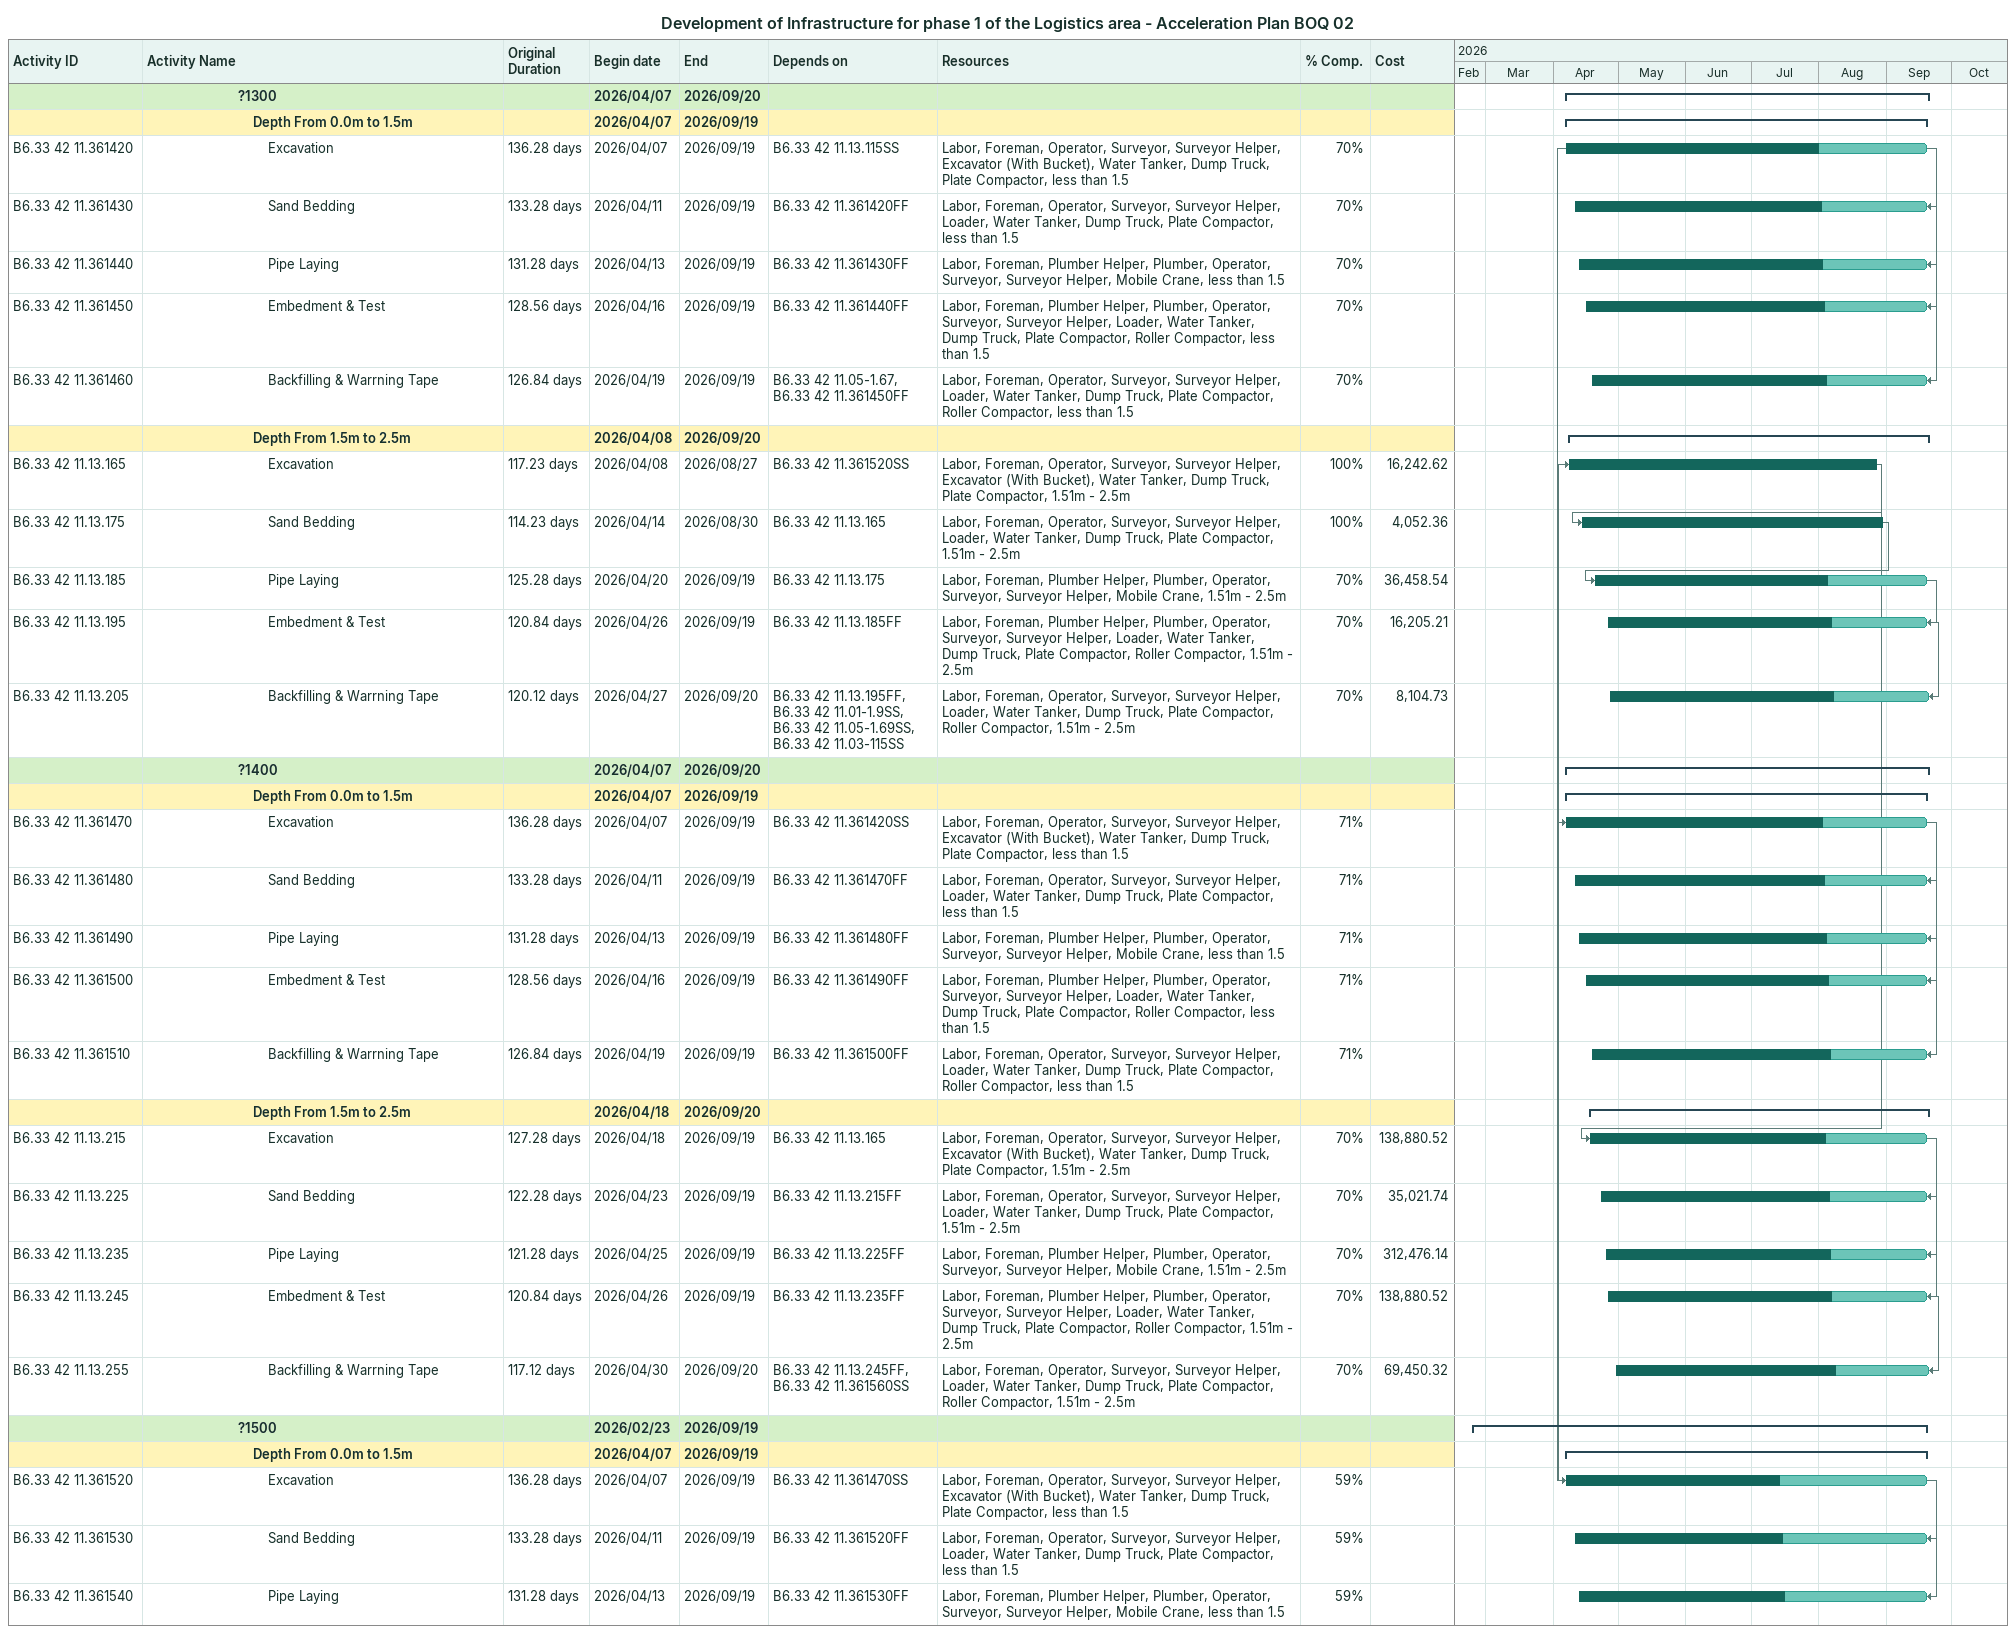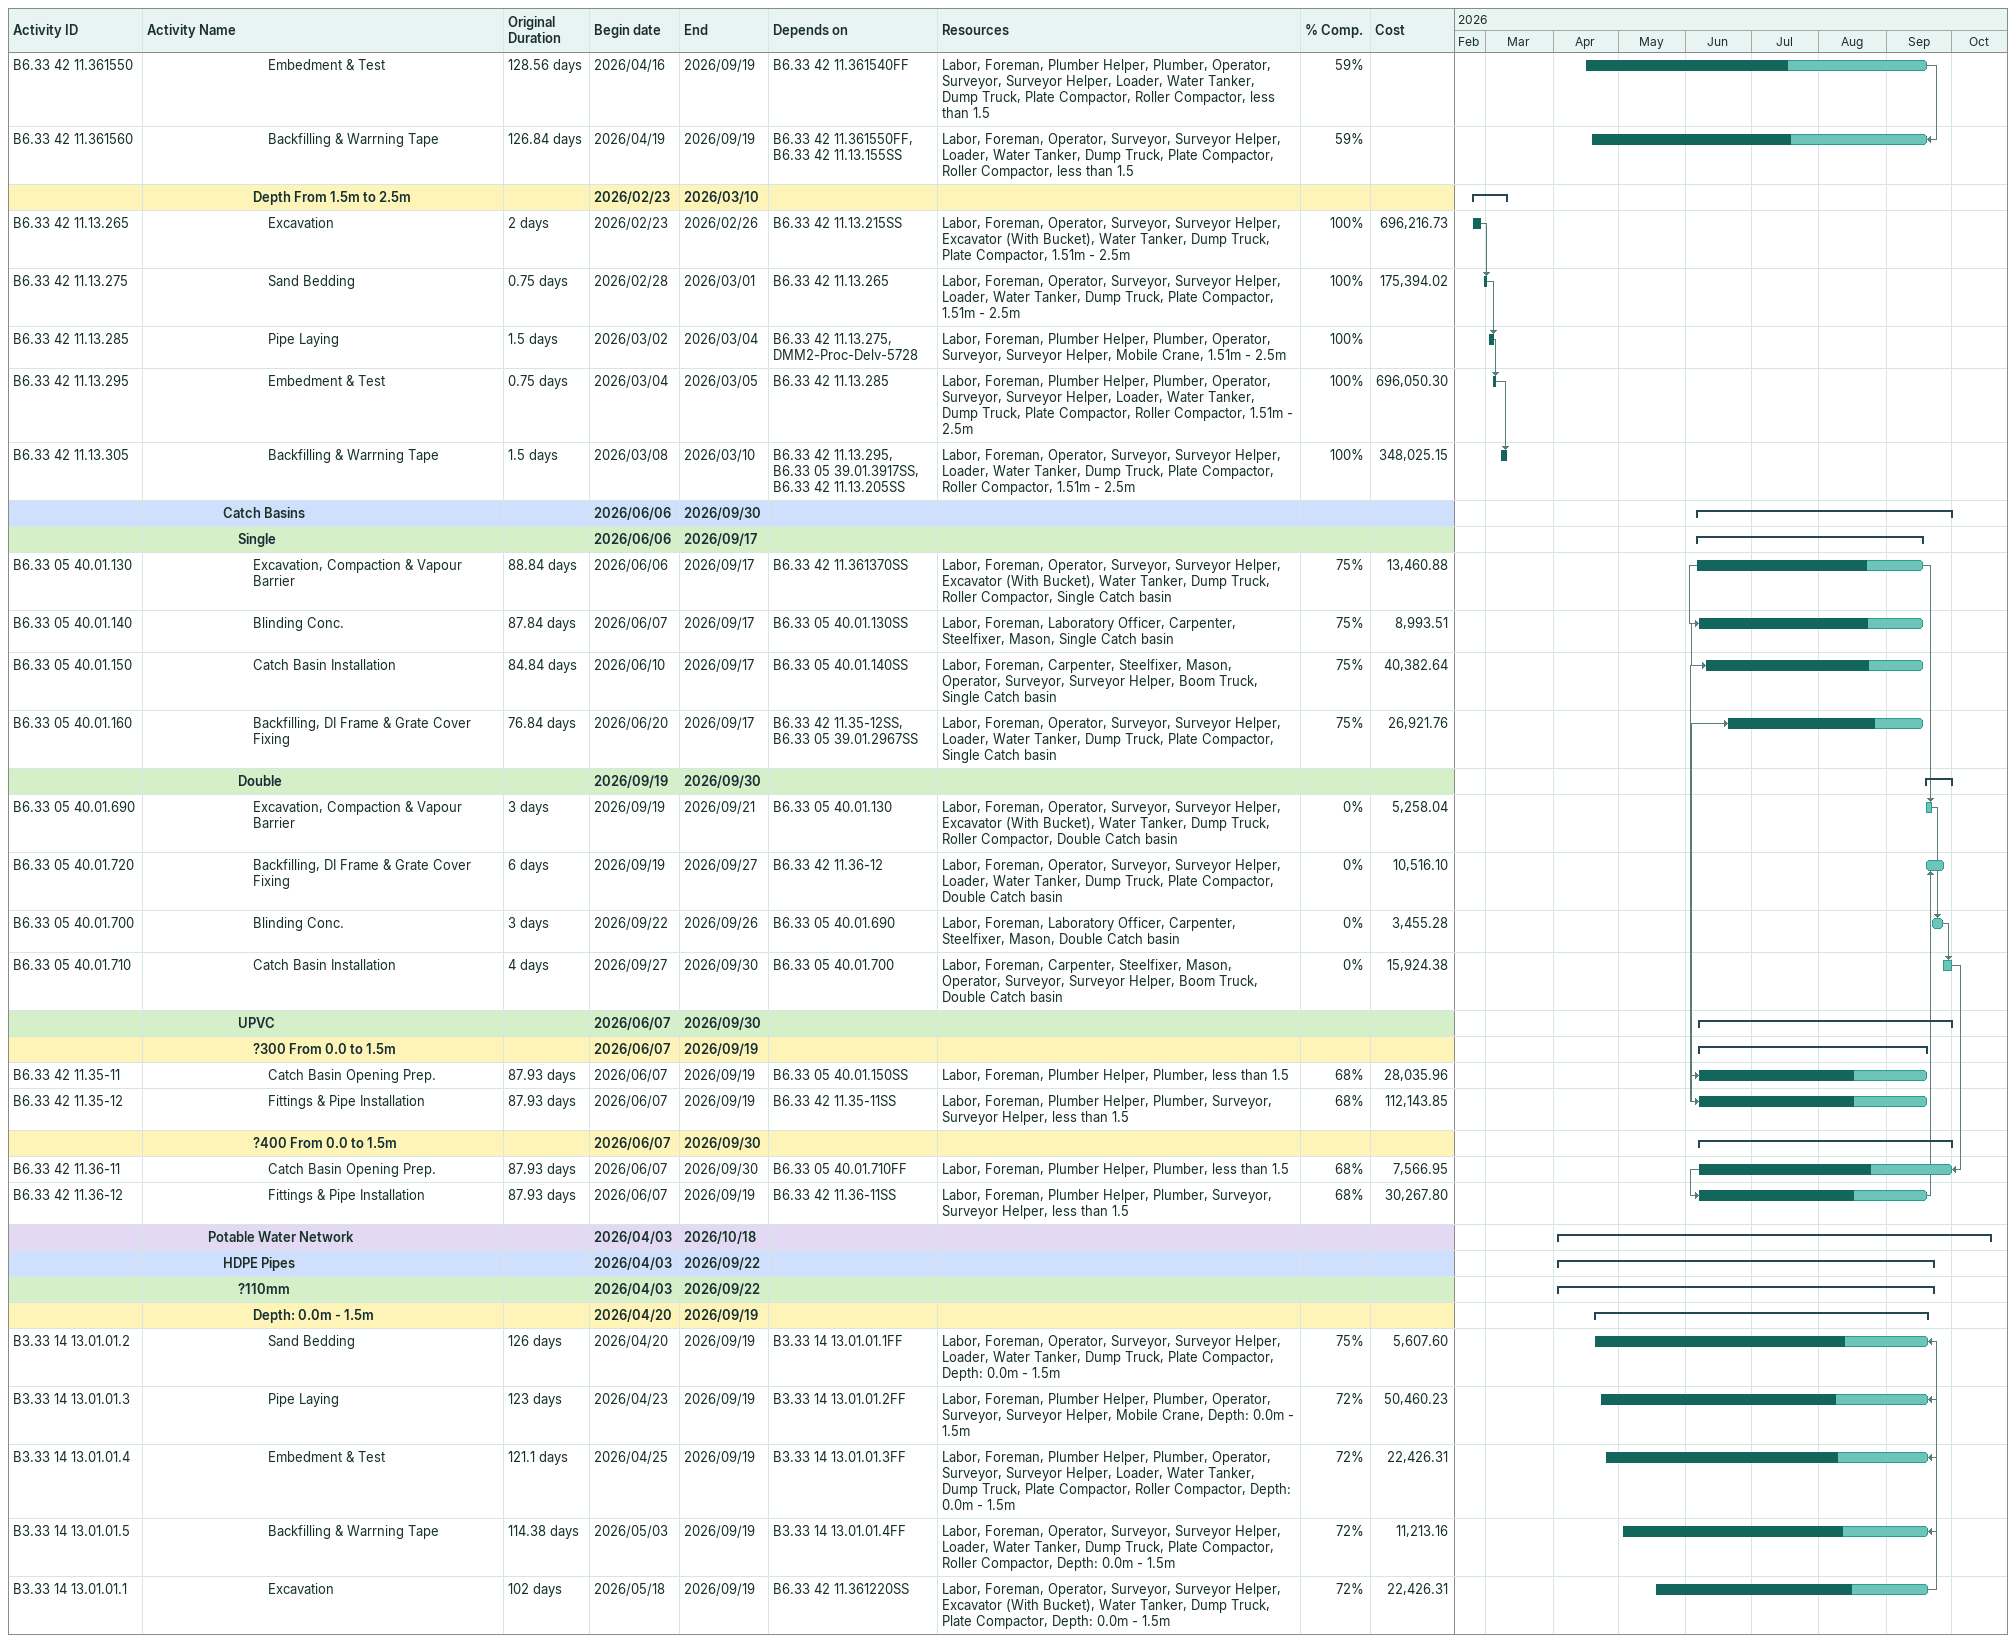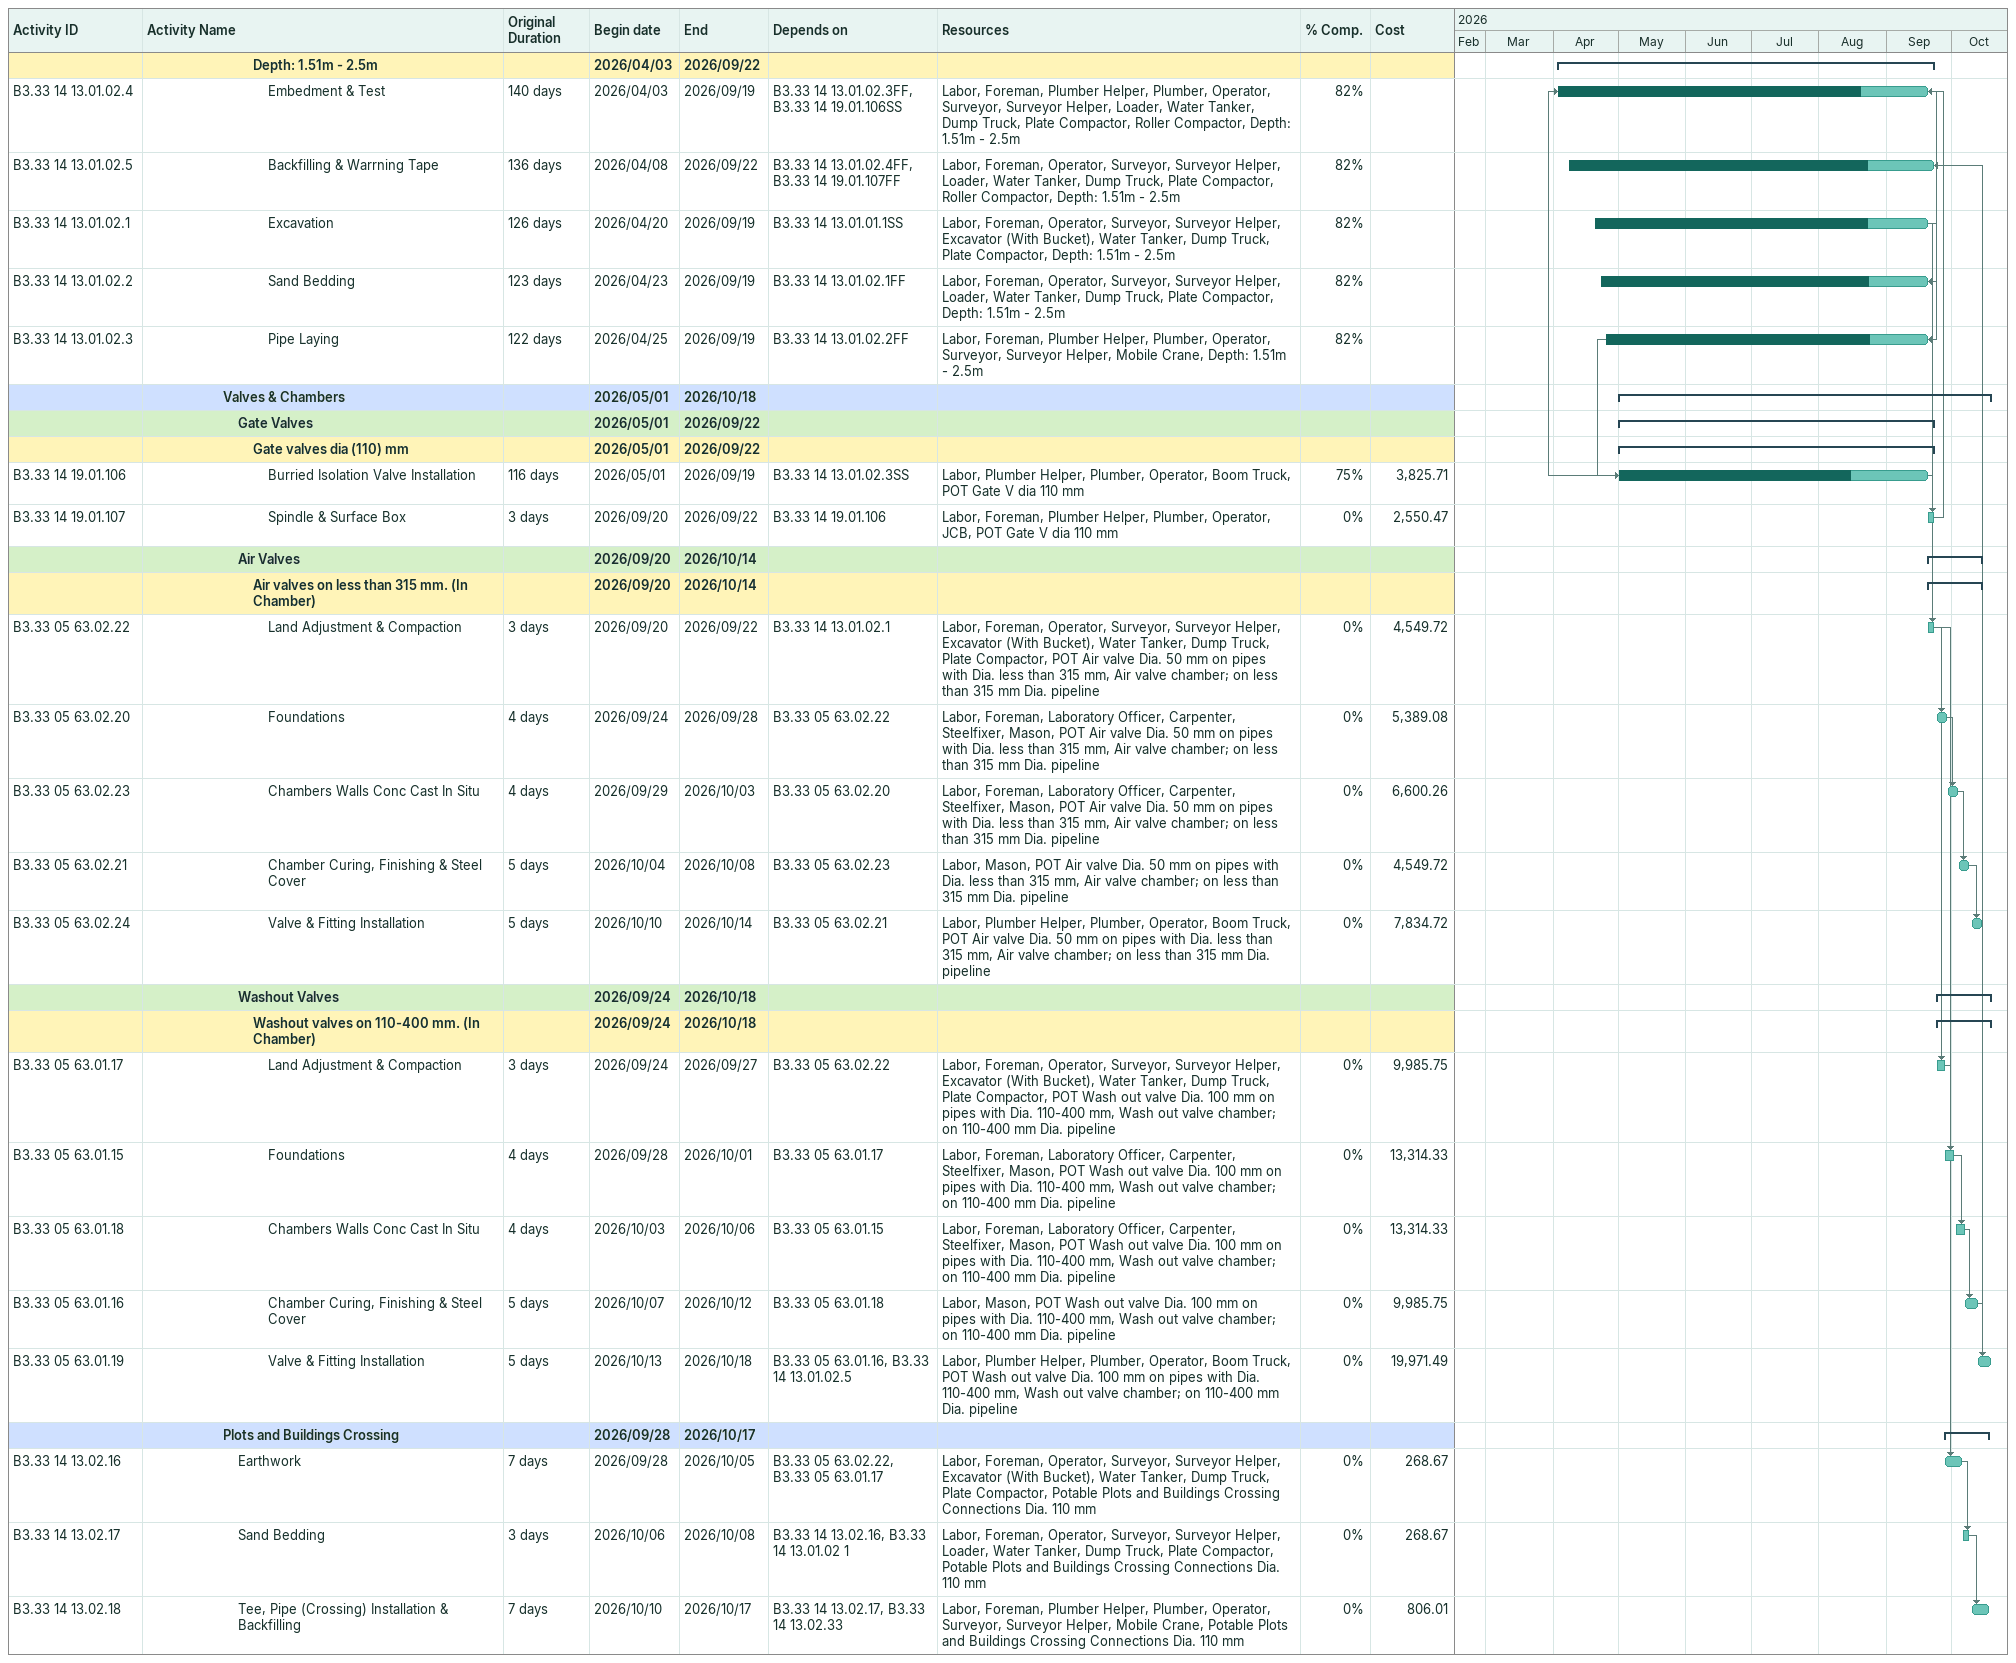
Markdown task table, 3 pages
Development of Infrastructure for phase 1 of the Logistics area - Acceleration Plan BOQ 02

| ID | Level | Task | Original duration | Start | Finish | Predecessors | Resources | % complete | Cost |
|---|---|---|---|---|---|---|---|---|---|
|  | 7 | **?1300** |  | 2026-04-07 | 2026-09-20 |  |  |  |  |
|  | 8 | **Depth From 0.0m to 1.5m** |  | 2026-04-07 | 2026-09-19 |  |  |  |  |
| B6.33 42 11.361420 | 9 | Excavation | 136.28d | 2026-04-07 | 2026-09-19 | B6.33 42 11.13.115SS | Labor, Foreman, Operator, Surveyor, Surveyor Helper, Excavator (With Bucket), Water Tanker, Dump Truck, Plate Compactor, less than 1.5 | 70 |  |
| B6.33 42 11.361430 | 9 | Sand Bedding | 133.28d | 2026-04-11 | 2026-09-19 | B6.33 42 11.361420FF | Labor, Foreman, Operator, Surveyor, Surveyor Helper, Loader, Water Tanker, Dump Truck, Plate Compactor, less than 1.5 | 70 |  |
| B6.33 42 11.361440 | 9 | Pipe Laying | 131.28d | 2026-04-13 | 2026-09-19 | B6.33 42 11.361430FF | Labor, Foreman, Plumber Helper, Plumber, Operator, Surveyor, Surveyor Helper, Mobile Crane, less than 1.5 | 70 |  |
| B6.33 42 11.361450 | 9 | Embedment & Test | 128.56d | 2026-04-16 | 2026-09-19 | B6.33 42 11.361440FF | Labor, Foreman, Plumber Helper, Plumber, Operator, Surveyor, Surveyor Helper, Loader, Water Tanker, Dump Truck, Plate Compactor, Roller Compactor, less than 1.5 | 70 |  |
| B6.33 42 11.361460 | 9 | Backfilling & Warrning Tape | 126.84d | 2026-04-19 | 2026-09-19 | B6.33 42 11.05-1.67, B6.33 42 11.361450FF | Labor, Foreman, Operator, Surveyor, Surveyor Helper, Loader, Water Tanker, Dump Truck, Plate Compactor, Roller Compactor, less than 1.5 | 70 |  |
|  | 8 | **Depth From 1.5m to 2.5m** |  | 2026-04-08 | 2026-09-20 |  |  |  |  |
| B6.33 42 11.13.165 | 9 | Excavation | 117.23d | 2026-04-08 | 2026-08-27 | B6.33 42 11.361520SS | Labor, Foreman, Operator, Surveyor, Surveyor Helper, Excavator (With Bucket), Water Tanker, Dump Truck, Plate Compactor, 1.51m - 2.5m | 100 | 16242.62 |
| B6.33 42 11.13.175 | 9 | Sand Bedding | 114.23d | 2026-04-14 | 2026-08-30 | B6.33 42 11.13.165 | Labor, Foreman, Operator, Surveyor, Surveyor Helper, Loader, Water Tanker, Dump Truck, Plate Compactor, 1.51m - 2.5m | 100 | 4052.36 |
| B6.33 42 11.13.185 | 9 | Pipe Laying | 125.28d | 2026-04-20 | 2026-09-19 | B6.33 42 11.13.175 | Labor, Foreman, Plumber Helper, Plumber, Operator, Surveyor, Surveyor Helper, Mobile Crane, 1.51m - 2.5m | 70 | 36458.54 |
| B6.33 42 11.13.195 | 9 | Embedment & Test | 120.84d | 2026-04-26 | 2026-09-19 | B6.33 42 11.13.185FF | Labor, Foreman, Plumber Helper, Plumber, Operator, Surveyor, Surveyor Helper, Loader, Water Tanker, Dump Truck, Plate Compactor, Roller Compactor, 1.51m - 2.5m | 70 | 16205.21 |
| B6.33 42 11.13.205 | 9 | Backfilling & Warrning Tape | 120.12d | 2026-04-27 | 2026-09-20 | B6.33 42 11.13.195FF, B6.33 42 11.01-1.9SS, B6.33 42 11.05-1.69SS, B6.33 42 11.03-115SS | Labor, Foreman, Operator, Surveyor, Surveyor Helper, Loader, Water Tanker, Dump Truck, Plate Compactor, Roller Compactor, 1.51m - 2.5m | 70 | 8104.73 |
|  | 7 | **?1400** |  | 2026-04-07 | 2026-09-20 |  |  |  |  |
|  | 8 | **Depth From 0.0m to 1.5m** |  | 2026-04-07 | 2026-09-19 |  |  |  |  |
| B6.33 42 11.361470 | 9 | Excavation | 136.28d | 2026-04-07 | 2026-09-19 | B6.33 42 11.361420SS | Labor, Foreman, Operator, Surveyor, Surveyor Helper, Excavator (With Bucket), Water Tanker, Dump Truck, Plate Compactor, less than 1.5 | 71 |  |
| B6.33 42 11.361480 | 9 | Sand Bedding | 133.28d | 2026-04-11 | 2026-09-19 | B6.33 42 11.361470FF | Labor, Foreman, Operator, Surveyor, Surveyor Helper, Loader, Water Tanker, Dump Truck, Plate Compactor, less than 1.5 | 71 |  |
| B6.33 42 11.361490 | 9 | Pipe Laying | 131.28d | 2026-04-13 | 2026-09-19 | B6.33 42 11.361480FF | Labor, Foreman, Plumber Helper, Plumber, Operator, Surveyor, Surveyor Helper, Mobile Crane, less than 1.5 | 71 |  |
| B6.33 42 11.361500 | 9 | Embedment & Test | 128.56d | 2026-04-16 | 2026-09-19 | B6.33 42 11.361490FF | Labor, Foreman, Plumber Helper, Plumber, Operator, Surveyor, Surveyor Helper, Loader, Water Tanker, Dump Truck, Plate Compactor, Roller Compactor, less than 1.5 | 71 |  |
| B6.33 42 11.361510 | 9 | Backfilling & Warrning Tape | 126.84d | 2026-04-19 | 2026-09-19 | B6.33 42 11.361500FF | Labor, Foreman, Operator, Surveyor, Surveyor Helper, Loader, Water Tanker, Dump Truck, Plate Compactor, Roller Compactor, less than 1.5 | 71 |  |
|  | 8 | **Depth From 1.5m to 2.5m** |  | 2026-04-18 | 2026-09-20 |  |  |  |  |
| B6.33 42 11.13.215 | 9 | Excavation | 127.28d | 2026-04-18 | 2026-09-19 | B6.33 42 11.13.165 | Labor, Foreman, Operator, Surveyor, Surveyor Helper, Excavator (With Bucket), Water Tanker, Dump Truck, Plate Compactor, 1.51m - 2.5m | 70 | 138880.52 |
| B6.33 42 11.13.225 | 9 | Sand Bedding | 122.28d | 2026-04-23 | 2026-09-19 | B6.33 42 11.13.215FF | Labor, Foreman, Operator, Surveyor, Surveyor Helper, Loader, Water Tanker, Dump Truck, Plate Compactor, 1.51m - 2.5m | 70 | 35021.74 |
| B6.33 42 11.13.235 | 9 | Pipe Laying | 121.28d | 2026-04-25 | 2026-09-19 | B6.33 42 11.13.225FF | Labor, Foreman, Plumber Helper, Plumber, Operator, Surveyor, Surveyor Helper, Mobile Crane, 1.51m - 2.5m | 70 | 312476.14 |
| B6.33 42 11.13.245 | 9 | Embedment & Test | 120.84d | 2026-04-26 | 2026-09-19 | B6.33 42 11.13.235FF | Labor, Foreman, Plumber Helper, Plumber, Operator, Surveyor, Surveyor Helper, Loader, Water Tanker, Dump Truck, Plate Compactor, Roller Compactor, 1.51m - 2.5m | 70 | 138880.52 |
| B6.33 42 11.13.255 | 9 | Backfilling & Warrning Tape | 117.12d | 2026-04-30 | 2026-09-20 | B6.33 42 11.13.245FF, B6.33 42 11.361560SS | Labor, Foreman, Operator, Surveyor, Surveyor Helper, Loader, Water Tanker, Dump Truck, Plate Compactor, Roller Compactor, 1.51m - 2.5m | 70 | 69450.32 |
|  | 7 | **?1500** |  | 2026-02-23 | 2026-09-19 |  |  |  |  |
|  | 8 | **Depth From 0.0m to 1.5m** |  | 2026-04-07 | 2026-09-19 |  |  |  |  |
| B6.33 42 11.361520 | 9 | Excavation | 136.28d | 2026-04-07 | 2026-09-19 | B6.33 42 11.361470SS | Labor, Foreman, Operator, Surveyor, Surveyor Helper, Excavator (With Bucket), Water Tanker, Dump Truck, Plate Compactor, less than 1.5 | 59 |  |
| B6.33 42 11.361530 | 9 | Sand Bedding | 133.28d | 2026-04-11 | 2026-09-19 | B6.33 42 11.361520FF | Labor, Foreman, Operator, Surveyor, Surveyor Helper, Loader, Water Tanker, Dump Truck, Plate Compactor, less than 1.5 | 59 |  |
| B6.33 42 11.361540 | 9 | Pipe Laying | 131.28d | 2026-04-13 | 2026-09-19 | B6.33 42 11.361530FF | Labor, Foreman, Plumber Helper, Plumber, Operator, Surveyor, Surveyor Helper, Mobile Crane, less than 1.5 | 59 |  |
| B6.33 42 11.361550 | 9 | Embedment & Test | 128.56d | 2026-04-16 | 2026-09-19 | B6.33 42 11.361540FF | Labor, Foreman, Plumber Helper, Plumber, Operator, Surveyor, Surveyor Helper, Loader, Water Tanker, Dump Truck, Plate Compactor, Roller Compactor, less than 1.5 | 59 |  |
| B6.33 42 11.361560 | 9 | Backfilling & Warrning Tape | 126.84d | 2026-04-19 | 2026-09-19 | B6.33 42 11.361550FF, B6.33 42 11.13.155SS | Labor, Foreman, Operator, Surveyor, Surveyor Helper, Loader, Water Tanker, Dump Truck, Plate Compactor, Roller Compactor, less than 1.5 | 59 |  |
|  | 8 | **Depth From 1.5m to 2.5m** |  | 2026-02-23 | 2026-03-10 |  |  |  |  |
| B6.33 42 11.13.265 | 9 | Excavation | 2d | 2026-02-23 | 2026-02-26 | B6.33 42 11.13.215SS | Labor, Foreman, Operator, Surveyor, Surveyor Helper, Excavator (With Bucket), Water Tanker, Dump Truck, Plate Compactor, 1.51m - 2.5m | 100 | 696216.73 |
| B6.33 42 11.13.275 | 9 | Sand Bedding | 0.75d | 2026-02-28 | 2026-03-01 | B6.33 42 11.13.265 | Labor, Foreman, Operator, Surveyor, Surveyor Helper, Loader, Water Tanker, Dump Truck, Plate Compactor, 1.51m - 2.5m | 100 | 175394.02 |
| B6.33 42 11.13.285 | 9 | Pipe Laying | 1.5d | 2026-03-02 | 2026-03-04 | B6.33 42 11.13.275, DMM2-Proc-Delv-5728 | Labor, Foreman, Plumber Helper, Plumber, Operator, Surveyor, Surveyor Helper, Mobile Crane, 1.51m - 2.5m | 100 |  |
| B6.33 42 11.13.295 | 9 | Embedment & Test | 0.75d | 2026-03-04 | 2026-03-05 | B6.33 42 11.13.285 | Labor, Foreman, Plumber Helper, Plumber, Operator, Surveyor, Surveyor Helper, Loader, Water Tanker, Dump Truck, Plate Compactor, Roller Compactor, 1.51m - 2.5m | 100 | 696050.30 |
| B6.33 42 11.13.305 | 9 | Backfilling & Warrning Tape | 1.5d | 2026-03-08 | 2026-03-10 | B6.33 42 11.13.295, B6.33 05 39.01.3917SS, B6.33 42 11.13.205SS | Labor, Foreman, Operator, Surveyor, Surveyor Helper, Loader, Water Tanker, Dump Truck, Plate Compactor, Roller Compactor, 1.51m - 2.5m | 100 | 348025.15 |
|  | 6 | **Catch Basins** |  | 2026-06-06 | 2026-09-30 |  |  |  |  |
|  | 7 | **Single** |  | 2026-06-06 | 2026-09-17 |  |  |  |  |
| B6.33 05 40.01.130 | 8 | Excavation, Compaction & Vapour Barrier | 88.84d | 2026-06-06 | 2026-09-17 | B6.33 42 11.361370SS | Labor, Foreman, Operator, Surveyor, Surveyor Helper, Excavator (With Bucket), Water Tanker, Dump Truck, Roller Compactor, Single Catch basin | 75 | 13460.88 |
| B6.33 05 40.01.140 | 8 | Blinding Conc. | 87.84d | 2026-06-07 | 2026-09-17 | B6.33 05 40.01.130SS | Labor, Foreman, Laboratory Officer, Carpenter, Steelfixer, Mason, Single Catch basin | 75 | 8993.51 |
| B6.33 05 40.01.150 | 8 | Catch Basin Installation | 84.84d | 2026-06-10 | 2026-09-17 | B6.33 05 40.01.140SS | Labor, Foreman, Carpenter, Steelfixer, Mason, Operator, Surveyor, Surveyor Helper, Boom Truck, Single Catch basin | 75 | 40382.64 |
| B6.33 05 40.01.160 | 8 | Backfilling, DI Frame & Grate Cover Fixing | 76.84d | 2026-06-20 | 2026-09-17 | B6.33 42 11.35-12SS, B6.33 05 39.01.2967SS | Labor, Foreman, Operator, Surveyor, Surveyor Helper, Loader, Water Tanker, Dump Truck, Plate Compactor, Single Catch basin | 75 | 26921.76 |
|  | 7 | **Double** |  | 2026-09-19 | 2026-09-30 |  |  |  |  |
| B6.33 05 40.01.690 | 8 | Excavation, Compaction & Vapour Barrier | 3d | 2026-09-19 | 2026-09-21 | B6.33 05 40.01.130 | Labor, Foreman, Operator, Surveyor, Surveyor Helper, Excavator (With Bucket), Water Tanker, Dump Truck, Roller Compactor, Double Catch basin | 0 | 5258.04 |
| B6.33 05 40.01.720 | 8 | Backfilling, DI Frame & Grate Cover Fixing | 6d | 2026-09-19 | 2026-09-27 | B6.33 42 11.36-12 | Labor, Foreman, Operator, Surveyor, Surveyor Helper, Loader, Water Tanker, Dump Truck, Plate Compactor, Double Catch basin | 0 | 10516.10 |
| B6.33 05 40.01.700 | 8 | Blinding Conc. | 3d | 2026-09-22 | 2026-09-26 | B6.33 05 40.01.690 | Labor, Foreman, Laboratory Officer, Carpenter, Steelfixer, Mason, Double Catch basin | 0 | 3455.28 |
| B6.33 05 40.01.710 | 8 | Catch Basin Installation | 4d | 2026-09-27 | 2026-09-30 | B6.33 05 40.01.700 | Labor, Foreman, Carpenter, Steelfixer, Mason, Operator, Surveyor, Surveyor Helper, Boom Truck, Double Catch basin | 0 | 15924.38 |
|  | 7 | **UPVC** |  | 2026-06-07 | 2026-09-30 |  |  |  |  |
|  | 8 | **?300 From 0.0 to 1.5m** |  | 2026-06-07 | 2026-09-19 |  |  |  |  |
| B6.33 42 11.35-11 | 9 | Catch Basin Opening Prep. | 87.93d | 2026-06-07 | 2026-09-19 | B6.33 05 40.01.150SS | Labor, Foreman, Plumber Helper, Plumber, less than 1.5 | 68 | 28035.96 |
| B6.33 42 11.35-12 | 9 | Fittings & Pipe Installation | 87.93d | 2026-06-07 | 2026-09-19 | B6.33 42 11.35-11SS | Labor, Foreman, Plumber Helper, Plumber, Surveyor, Surveyor Helper, less than 1.5 | 68 | 112143.85 |
|  | 8 | **?400 From 0.0 to 1.5m** |  | 2026-06-07 | 2026-09-30 |  |  |  |  |
| B6.33 42 11.36-11 | 9 | Catch Basin Opening Prep. | 87.93d | 2026-06-07 | 2026-09-30 | B6.33 05 40.01.710FF | Labor, Foreman, Plumber Helper, Plumber, less than 1.5 | 68 | 7566.95 |
| B6.33 42 11.36-12 | 9 | Fittings & Pipe Installation | 87.93d | 2026-06-07 | 2026-09-19 | B6.33 42 11.36-11SS | Labor, Foreman, Plumber Helper, Plumber, Surveyor, Surveyor Helper, less than 1.5 | 68 | 30267.80 |
|  | 5 | **Potable Water Network** |  | 2026-04-03 | 2026-10-18 |  |  |  |  |
|  | 6 | **HDPE Pipes** |  | 2026-04-03 | 2026-09-22 |  |  |  |  |
|  | 7 | **?110mm** |  | 2026-04-03 | 2026-09-22 |  |  |  |  |
|  | 8 | **Depth: 0.0m - 1.5m** |  | 2026-04-20 | 2026-09-19 |  |  |  |  |
| B3.33 14 13.01.01.2 | 9 | Sand Bedding | 126d | 2026-04-20 | 2026-09-19 | B3.33 14 13.01.01.1FF | Labor, Foreman, Operator, Surveyor, Surveyor Helper, Loader, Water Tanker, Dump Truck, Plate Compactor, Depth: 0.0m - 1.5m | 75 | 5607.60 |
| B3.33 14 13.01.01.3 | 9 | Pipe Laying | 123d | 2026-04-23 | 2026-09-19 | B3.33 14 13.01.01.2FF | Labor, Foreman, Plumber Helper, Plumber, Operator, Surveyor, Surveyor Helper, Mobile Crane, Depth: 0.0m - 1.5m | 72 | 50460.23 |
| B3.33 14 13.01.01.4 | 9 | Embedment & Test | 121.1d | 2026-04-25 | 2026-09-19 | B3.33 14 13.01.01.3FF | Labor, Foreman, Plumber Helper, Plumber, Operator, Surveyor, Surveyor Helper, Loader, Water Tanker, Dump Truck, Plate Compactor, Roller Compactor, Depth: 0.0m - 1.5m | 72 | 22426.31 |
| B3.33 14 13.01.01.5 | 9 | Backfilling & Warrning Tape | 114.38d | 2026-05-03 | 2026-09-19 | B3.33 14 13.01.01.4FF | Labor, Foreman, Operator, Surveyor, Surveyor Helper, Loader, Water Tanker, Dump Truck, Plate Compactor, Roller Compactor, Depth: 0.0m - 1.5m | 72 | 11213.16 |
| B3.33 14 13.01.01.1 | 9 | Excavation | 102d | 2026-05-18 | 2026-09-19 | B6.33 42 11.361220SS | Labor, Foreman, Operator, Surveyor, Surveyor Helper, Excavator (With Bucket), Water Tanker, Dump Truck, Plate Compactor, Depth: 0.0m - 1.5m | 72 | 22426.31 |
|  | 8 | **Depth: 1.51m - 2.5m** |  | 2026-04-03 | 2026-09-22 |  |  |  |  |
| B3.33 14 13.01.02.4 | 9 | Embedment & Test | 140d | 2026-04-03 | 2026-09-19 | B3.33 14 13.01.02.3FF, B3.33 14 19.01.106SS | Labor, Foreman, Plumber Helper, Plumber, Operator, Surveyor, Surveyor Helper, Loader, Water Tanker, Dump Truck, Plate Compactor, Roller Compactor, Depth: 1.51m - 2.5m | 82 |  |
| B3.33 14 13.01.02.5 | 9 | Backfilling & Warrning Tape | 136d | 2026-04-08 | 2026-09-22 | B3.33 14 13.01.02.4FF, B3.33 14 19.01.107FF | Labor, Foreman, Operator, Surveyor, Surveyor Helper, Loader, Water Tanker, Dump Truck, Plate Compactor, Roller Compactor, Depth: 1.51m - 2.5m | 82 |  |
| B3.33 14 13.01.02.1 | 9 | Excavation | 126d | 2026-04-20 | 2026-09-19 | B3.33 14 13.01.01.1SS | Labor, Foreman, Operator, Surveyor, Surveyor Helper, Excavator (With Bucket), Water Tanker, Dump Truck, Plate Compactor, Depth: 1.51m - 2.5m | 82 |  |
| B3.33 14 13.01.02.2 | 9 | Sand Bedding | 123d | 2026-04-23 | 2026-09-19 | B3.33 14 13.01.02.1FF | Labor, Foreman, Operator, Surveyor, Surveyor Helper, Loader, Water Tanker, Dump Truck, Plate Compactor, Depth: 1.51m - 2.5m | 82 |  |
| B3.33 14 13.01.02.3 | 9 | Pipe Laying | 122d | 2026-04-25 | 2026-09-19 | B3.33 14 13.01.02.2FF | Labor, Foreman, Plumber Helper, Plumber, Operator, Surveyor, Surveyor Helper, Mobile Crane, Depth: 1.51m - 2.5m | 82 |  |
|  | 6 | **Valves & Chambers** |  | 2026-05-01 | 2026-10-18 |  |  |  |  |
|  | 7 | **Gate Valves** |  | 2026-05-01 | 2026-09-22 |  |  |  |  |
|  | 8 | **Gate valves dia (110) mm** |  | 2026-05-01 | 2026-09-22 |  |  |  |  |
| B3.33 14 19.01.106 | 9 | Burried Isolation Valve Installation | 116d | 2026-05-01 | 2026-09-19 | B3.33 14 13.01.02.3SS | Labor, Plumber Helper, Plumber, Operator, Boom Truck, POT Gate V dia 110 mm | 75 | 3825.71 |
| B3.33 14 19.01.107 | 9 | Spindle & Surface Box | 3d | 2026-09-20 | 2026-09-22 | B3.33 14 19.01.106 | Labor, Foreman, Plumber Helper, Plumber, Operator, JCB, POT Gate V dia 110 mm | 0 | 2550.47 |
|  | 7 | **Air Valves** |  | 2026-09-20 | 2026-10-14 |  |  |  |  |
|  | 8 | **Air valves on less than 315 mm. (In Chamber)** |  | 2026-09-20 | 2026-10-14 |  |  |  |  |
| B3.33 05 63.02.22 | 9 | Land Adjustment & Compaction | 3d | 2026-09-20 | 2026-09-22 | B3.33 14 13.01.02.1 | Labor, Foreman, Operator, Surveyor, Surveyor Helper, Excavator (With Bucket), Water Tanker, Dump Truck, Plate Compactor, POT Air valve Dia. 50 mm on pipes with Dia. less than 315 mm, Air valve chamber; on less than 315 mm Dia. pipeline | 0 | 4549.72 |
| B3.33 05 63.02.20 | 9 | Foundations | 4d | 2026-09-24 | 2026-09-28 | B3.33 05 63.02.22 | Labor, Foreman, Laboratory Officer, Carpenter, Steelfixer, Mason, POT Air valve Dia. 50 mm on pipes with Dia. less than 315 mm, Air valve chamber; on less than 315 mm Dia. pipeline | 0 | 5389.08 |
| B3.33 05 63.02.23 | 9 | Chambers Walls Conc Cast In Situ | 4d | 2026-09-29 | 2026-10-03 | B3.33 05 63.02.20 | Labor, Foreman, Laboratory Officer, Carpenter, Steelfixer, Mason, POT Air valve Dia. 50 mm on pipes with Dia. less than 315 mm, Air valve chamber; on less than 315 mm Dia. pipeline | 0 | 6600.26 |
| B3.33 05 63.02.21 | 9 | Chamber Curing, Finishing & Steel Cover | 5d | 2026-10-04 | 2026-10-08 | B3.33 05 63.02.23 | Labor, Mason, POT Air valve Dia. 50 mm on pipes with Dia. less than 315 mm, Air valve chamber; on less than 315 mm Dia. pipeline | 0 | 4549.72 |
| B3.33 05 63.02.24 | 9 | Valve & Fitting Installation | 5d | 2026-10-10 | 2026-10-14 | B3.33 05 63.02.21 | Labor, Plumber Helper, Plumber, Operator, Boom Truck, POT Air valve Dia. 50 mm on pipes with Dia. less than 315 mm, Air valve chamber; on less than 315 mm Dia. pipeline | 0 | 7834.72 |
|  | 7 | **Washout Valves** |  | 2026-09-24 | 2026-10-18 |  |  |  |  |
|  | 8 | **Washout valves on 110-400 mm. (In Chamber)** |  | 2026-09-24 | 2026-10-18 |  |  |  |  |
| B3.33 05 63.01.17 | 9 | Land Adjustment & Compaction | 3d | 2026-09-24 | 2026-09-27 | B3.33 05 63.02.22 | Labor, Foreman, Operator, Surveyor, Surveyor Helper, Excavator (With Bucket), Water Tanker, Dump Truck, Plate Compactor, POT Wash out valve Dia. 100 mm on pipes with Dia. 110-400 mm, Wash out valve chamber; on 110-400 mm Dia. pipeline | 0 | 9985.75 |
| B3.33 05 63.01.15 | 9 | Foundations | 4d | 2026-09-28 | 2026-10-01 | B3.33 05 63.01.17 | Labor, Foreman, Laboratory Officer, Carpenter, Steelfixer, Mason, POT Wash out valve Dia. 100 mm on pipes with Dia. 110-400 mm, Wash out valve chamber; on 110-400 mm Dia. pipeline | 0 | 13314.33 |
| B3.33 05 63.01.18 | 9 | Chambers Walls Conc Cast In Situ | 4d | 2026-10-03 | 2026-10-06 | B3.33 05 63.01.15 | Labor, Foreman, Laboratory Officer, Carpenter, Steelfixer, Mason, POT Wash out valve Dia. 100 mm on pipes with Dia. 110-400 mm, Wash out valve chamber; on 110-400 mm Dia. pipeline | 0 | 13314.33 |
| B3.33 05 63.01.16 | 9 | Chamber Curing, Finishing & Steel Cover | 5d | 2026-10-07 | 2026-10-12 | B3.33 05 63.01.18 | Labor, Mason, POT Wash out valve Dia. 100 mm on pipes with Dia. 110-400 mm, Wash out valve chamber; on 110-400 mm Dia. pipeline | 0 | 9985.75 |
| B3.33 05 63.01.19 | 9 | Valve & Fitting Installation | 5d | 2026-10-13 | 2026-10-18 | B3.33 05 63.01.16, B3.33 14 13.01.02.5 | Labor, Plumber Helper, Plumber, Operator, Boom Truck, POT Wash out valve Dia. 100 mm on pipes with Dia. 110-400 mm, Wash out valve chamber; on 110-400 mm Dia. pipeline | 0 | 19971.49 |
|  | 6 | **Plots and Buildings Crossing** |  | 2026-09-28 | 2026-10-17 |  |  |  |  |
| B3.33 14 13.02.16 | 7 | Earthwork | 7d | 2026-09-28 | 2026-10-05 | B3.33 05 63.02.22, B3.33 05 63.01.17 | Labor, Foreman, Operator, Surveyor, Surveyor Helper, Excavator (With Bucket), Water Tanker, Dump Truck, Plate Compactor, Potable Plots and Buildings Crossing Connections Dia. 110 mm | 0 | 268.67 |
| B3.33 14 13.02.17 | 7 | Sand Bedding | 3d | 2026-10-06 | 2026-10-08 | B3.33 14 13.02.16, B3.33 14 13.01.02 1 | Labor, Foreman, Operator, Surveyor, Surveyor Helper, Loader, Water Tanker, Dump Truck, Plate Compactor, Potable Plots and Buildings Crossing Connections Dia. 110 mm | 0 | 268.67 |
| B3.33 14 13.02.18 | 7 | Tee, Pipe (Crossing) Installation & Backfilling | 7d | 2026-10-10 | 2026-10-17 | B3.33 14 13.02.17, B3.33 14 13.02.33 | Labor, Foreman, Plumber Helper, Plumber, Operator, Surveyor, Surveyor Helper, Mobile Crane, Potable Plots and Buildings Crossing Connections Dia. 110 mm | 0 | 806.01 |
